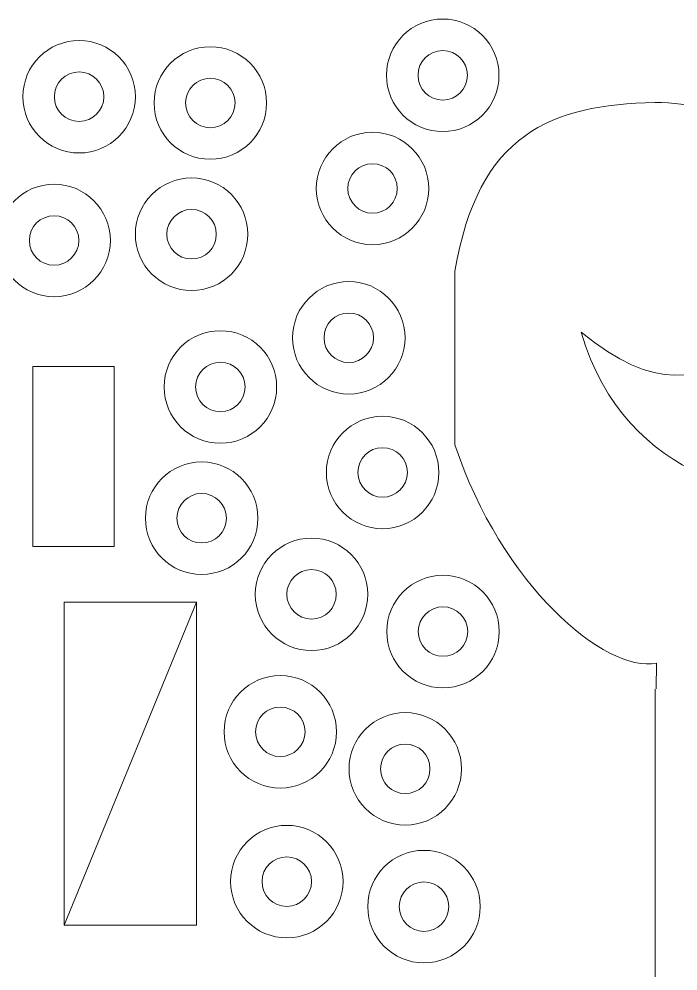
# Model space of a CAD drawing. Header units: inches. Extents: x -11.8 to 11.5, y -1.1 to 8.8.
# Drawn here: x -5.417 to -2.487, y 4.567 to 8.797 of the extents above; entities that cross this region are included whole.
import ezdxf

# ---------------------------------------------------------------- set-up
doc = ezdxf.new("R2010")
doc.units = ezdxf.units.IN
doc.header["$MEASUREMENT"] = 0
doc.layers.add('Layer 1', color=7, linetype='Continuous')

msp = doc.modelspace()

# ---------------------------------------------------------------- linework, layer by layer
at = {"layer": 'Layer 1', "color": 250, "lineweight": 9}
for points in [[(-5.3553, 6.4536), (-4.9942, 6.4536), (-4.9942, 7.2536), (-5.3553, 7.2536), (-5.3553, 6.4536)], [(-5.2157, 4.7699), (-4.6284, 4.7699), (-4.6284, 6.2062), (-5.2157, 6.2062), (-5.2157, 4.7699)]]:
    msp.add_lwpolyline(points, close=True, dxfattribs=at)
for points, knots in [([(-3.7832, 8.5471), (-3.7832, 8.6851), (-3.6713, 8.7971), (-3.5332, 8.7971), (-3.5332, 8.7971), (-3.3952, 8.7971), (-3.2832, 8.6851), (-3.2832, 8.5471), (-3.2832, 8.5471), (-3.2832, 8.409), (-3.3952, 8.2971), (-3.5332, 8.2971), (-3.5332, 8.2971), (-3.6713, 8.2971), (-3.7832, 8.409), (-3.7832, 8.5471)], [0, 0, 0, 0, 0.2, 0.2, 0.2, 0.2, 0.4, 0.4, 0.4, 0.4, 0.6, 0.6, 0.6, 0.6, 1, 1, 1, 1]), ([(-5.3999, 8.4518), (-5.3999, 8.5898), (-5.2879, 8.7018), (-5.1499, 8.7018), (-5.1499, 8.7018), (-5.0118, 8.7018), (-4.8999, 8.5898), (-4.8999, 8.4518), (-4.8999, 8.4518), (-4.8999, 8.3137), (-5.0118, 8.2018), (-5.1499, 8.2018), (-5.1499, 8.2018), (-5.2879, 8.2018), (-5.3999, 8.3137), (-5.3999, 8.4518)], [0, 0, 0, 0, 0.2, 0.2, 0.2, 0.2, 0.4, 0.4, 0.4, 0.4, 0.6, 0.6, 0.6, 0.6, 1, 1, 1, 1]), ([(-4.8165, 8.424), (-4.8165, 8.5621), (-4.7046, 8.674), (-4.5665, 8.674), (-4.5665, 8.674), (-4.4284, 8.674), (-4.3165, 8.5621), (-4.3165, 8.424), (-4.3165, 8.424), (-4.3165, 8.2859), (-4.4284, 8.174), (-4.5665, 8.174), (-4.5665, 8.174), (-4.7046, 8.174), (-4.8165, 8.2859), (-4.8165, 8.424)], [0, 0, 0, 0, 0.2, 0.2, 0.2, 0.2, 0.4, 0.4, 0.4, 0.4, 0.6, 0.6, 0.6, 0.6, 1, 1, 1, 1]), ([(-3.6432, 8.5471), (-3.6432, 8.6078), (-3.594, 8.6571), (-3.5332, 8.6571), (-3.5332, 8.6571), (-3.4725, 8.6571), (-3.4232, 8.6078), (-3.4232, 8.5471), (-3.4232, 8.5471), (-3.4232, 8.4863), (-3.4725, 8.4371), (-3.5332, 8.4371), (-3.5332, 8.4371), (-3.594, 8.4371), (-3.6432, 8.4863), (-3.6432, 8.5471)], [0, 0, 0, 0, 0.2, 0.2, 0.2, 0.2, 0.4, 0.4, 0.4, 0.4, 0.6, 0.6, 0.6, 0.6, 1, 1, 1, 1]), ([(-5.2599, 8.4518), (-5.2599, 8.5125), (-5.2106, 8.5618), (-5.1499, 8.5618), (-5.1499, 8.5618), (-5.0891, 8.5618), (-5.0399, 8.5125), (-5.0399, 8.4518), (-5.0399, 8.4518), (-5.0399, 8.391), (-5.0891, 8.3418), (-5.1499, 8.3418), (-5.1499, 8.3418), (-5.2106, 8.3418), (-5.2599, 8.391), (-5.2599, 8.4518)], [0, 0, 0, 0, 0.2, 0.2, 0.2, 0.2, 0.4, 0.4, 0.4, 0.4, 0.6, 0.6, 0.6, 0.6, 1, 1, 1, 1]), ([(-4.6765, 8.424), (-4.6765, 8.4848), (-4.6273, 8.534), (-4.5665, 8.534), (-4.5665, 8.534), (-4.5058, 8.534), (-4.4565, 8.4848), (-4.4565, 8.424), (-4.4565, 8.424), (-4.4565, 8.3632), (-4.5058, 8.314), (-4.5665, 8.314), (-4.5665, 8.314), (-4.6273, 8.314), (-4.6765, 8.3632), (-4.6765, 8.424)], [0, 0, 0, 0, 0.2, 0.2, 0.2, 0.2, 0.4, 0.4, 0.4, 0.4, 0.6, 0.6, 0.6, 0.6, 1, 1, 1, 1]), ([(-1.8086, 5.8197), (-1.803, 6.1184), (-1.8075, 6.3534), (-1.802, 6.6522), (-1.802, 6.6522), (-2.0636, 6.6441), (-2.7253, 6.7299), (-2.9175, 7.4058), (-2.9175, 7.4058), (-2.2759, 6.8651), (-1.9889, 7.6126), (-2.0083, 7.8462), (-2.0083, 7.8462), (-2.0581, 8.2768), (-2.2661, 8.4261), (-2.5902, 8.4261), (-2.5902, 8.4261), (-3.0502, 8.417), (-3.3772, 8.2872), (-3.4791, 7.6761), (-3.4791, 7.6761), (-3.4791, 7.4192), (-3.4791, 7.1622), (-3.4791, 6.9053), (-3.4791, 6.9053), (-3.2741, 6.2842), (-2.8109, 5.8873), (-2.5832, 5.9348), (-2.5832, 5.9348), (-2.5832, 5.9348), (-2.585, 5.8197), (-2.585, 5.8197)], [0, 0, 0, 0, 0.111111, 0.111111, 0.111111, 0.111111, 0.222222, 0.222222, 0.222222, 0.222222, 0.333333, 0.333333, 0.333333, 0.333333, 0.444444, 0.444444, 0.444444, 0.444444, 0.555556, 0.555556, 0.555556, 0.555556, 0.666667, 0.666667, 0.666667, 0.666667, 0.777778, 0.777778, 0.777778, 0.777778, 1, 1, 1, 1]), ([(-4.0954, 8.044), (-4.0954, 8.1821), (-3.9835, 8.294), (-3.8454, 8.294), (-3.8454, 8.294), (-3.7073, 8.294), (-3.5954, 8.1821), (-3.5954, 8.044), (-3.5954, 8.044), (-3.5954, 7.9059), (-3.7073, 7.794), (-3.8454, 7.794), (-3.8454, 7.794), (-3.9835, 7.794), (-4.0954, 7.9059), (-4.0954, 8.044)], [0, 0, 0, 0, 0.2, 0.2, 0.2, 0.2, 0.4, 0.4, 0.4, 0.4, 0.6, 0.6, 0.6, 0.6, 1, 1, 1, 1]), ([(-3.9554, 8.044), (-3.9554, 8.1048), (-3.9062, 8.154), (-3.8454, 8.154), (-3.8454, 8.154), (-3.7847, 8.154), (-3.7354, 8.1048), (-3.7354, 8.044), (-3.7354, 8.044), (-3.7354, 7.9833), (-3.7847, 7.934), (-3.8454, 7.934), (-3.8454, 7.934), (-3.9062, 7.934), (-3.9554, 7.9833), (-3.9554, 8.044)], [0, 0, 0, 0, 0.2, 0.2, 0.2, 0.2, 0.4, 0.4, 0.4, 0.4, 0.6, 0.6, 0.6, 0.6, 1, 1, 1, 1]), ([(-4.8999, 7.8407), (-4.8999, 7.9787), (-4.7879, 8.0907), (-4.6499, 8.0907), (-4.6499, 8.0907), (-4.5118, 8.0907), (-4.3999, 7.9787), (-4.3999, 7.8407), (-4.3999, 7.8407), (-4.3999, 7.7026), (-4.5118, 7.5907), (-4.6499, 7.5907), (-4.6499, 7.5907), (-4.7879, 7.5907), (-4.8999, 7.7026), (-4.8999, 7.8407)], [0, 0, 0, 0, 0.2, 0.2, 0.2, 0.2, 0.4, 0.4, 0.4, 0.4, 0.6, 0.6, 0.6, 0.6, 1, 1, 1, 1]), ([(-5.511, 7.8129), (-5.511, 7.951), (-5.399, 8.0629), (-5.261, 8.0629), (-5.261, 8.0629), (-5.1229, 8.0629), (-5.011, 7.951), (-5.011, 7.8129), (-5.011, 7.8129), (-5.011, 7.6748), (-5.1229, 7.5629), (-5.261, 7.5629), (-5.261, 7.5629), (-5.399, 7.5629), (-5.511, 7.6748), (-5.511, 7.8129)], [0, 0, 0, 0, 0.2, 0.2, 0.2, 0.2, 0.4, 0.4, 0.4, 0.4, 0.6, 0.6, 0.6, 0.6, 1, 1, 1, 1]), ([(-5.371, 7.8129), (-5.371, 7.8736), (-5.3217, 7.9229), (-5.261, 7.9229), (-5.261, 7.9229), (-5.2002, 7.9229), (-5.151, 7.8736), (-5.151, 7.8129), (-5.151, 7.8129), (-5.151, 7.7521), (-5.2002, 7.7029), (-5.261, 7.7029), (-5.261, 7.7029), (-5.3217, 7.7029), (-5.371, 7.7521), (-5.371, 7.8129)], [0, 0, 0, 0, 0.2, 0.2, 0.2, 0.2, 0.4, 0.4, 0.4, 0.4, 0.6, 0.6, 0.6, 0.6, 1, 1, 1, 1]), ([(-4.7599, 7.8407), (-4.7599, 7.9014), (-4.7106, 7.9507), (-4.6499, 7.9507), (-4.6499, 7.9507), (-4.5891, 7.9507), (-4.5399, 7.9014), (-4.5399, 7.8407), (-4.5399, 7.8407), (-4.5399, 7.7799), (-4.5891, 7.7307), (-4.6499, 7.7307), (-4.6499, 7.7307), (-4.7106, 7.7307), (-4.7599, 7.7799), (-4.7599, 7.8407)], [0, 0, 0, 0, 0.2, 0.2, 0.2, 0.2, 0.4, 0.4, 0.4, 0.4, 0.6, 0.6, 0.6, 0.6, 1, 1, 1, 1]), ([(-4.201, 7.3804), (-4.201, 7.5185), (-4.0891, 7.6304), (-3.951, 7.6304), (-3.951, 7.6304), (-3.8129, 7.6304), (-3.701, 7.5185), (-3.701, 7.3804), (-3.701, 7.3804), (-3.701, 7.2423), (-3.8129, 7.1304), (-3.951, 7.1304), (-3.951, 7.1304), (-4.0891, 7.1304), (-4.201, 7.2423), (-4.201, 7.3804)], [0, 0, 0, 0, 0.2, 0.2, 0.2, 0.2, 0.4, 0.4, 0.4, 0.4, 0.6, 0.6, 0.6, 0.6, 1, 1, 1, 1]), ([(-4.061, 7.3804), (-4.061, 7.4411), (-4.0118, 7.4904), (-3.951, 7.4904), (-3.951, 7.4904), (-3.8903, 7.4904), (-3.841, 7.4411), (-3.841, 7.3804), (-3.841, 7.3804), (-3.841, 7.3196), (-3.8903, 7.2704), (-3.951, 7.2704), (-3.951, 7.2704), (-4.0118, 7.2704), (-4.061, 7.3196), (-4.061, 7.3804)], [0, 0, 0, 0, 0.2, 0.2, 0.2, 0.2, 0.4, 0.4, 0.4, 0.4, 0.6, 0.6, 0.6, 0.6, 1, 1, 1, 1]), ([(-4.7717, 7.1619), (-4.7717, 7.3), (-4.6598, 7.4119), (-4.5217, 7.4119), (-4.5217, 7.4119), (-4.3836, 7.4119), (-4.2717, 7.3), (-4.2717, 7.1619), (-4.2717, 7.1619), (-4.2717, 7.0238), (-4.3836, 6.9119), (-4.5217, 6.9119), (-4.5217, 6.9119), (-4.6598, 6.9119), (-4.7717, 7.0238), (-4.7717, 7.1619)], [0, 0, 0, 0, 0.2, 0.2, 0.2, 0.2, 0.4, 0.4, 0.4, 0.4, 0.6, 0.6, 0.6, 0.6, 1, 1, 1, 1]), ([(-4.6317, 7.1619), (-4.6317, 7.2227), (-4.5825, 7.2719), (-4.5217, 7.2719), (-4.5217, 7.2719), (-4.461, 7.2719), (-4.4117, 7.2227), (-4.4117, 7.1619), (-4.4117, 7.1619), (-4.4117, 7.1012), (-4.461, 7.0519), (-4.5217, 7.0519), (-4.5217, 7.0519), (-4.5825, 7.0519), (-4.6317, 7.1012), (-4.6317, 7.1619)], [0, 0, 0, 0, 0.2, 0.2, 0.2, 0.2, 0.4, 0.4, 0.4, 0.4, 0.6, 0.6, 0.6, 0.6, 1, 1, 1, 1]), ([(-4.0506, 6.7819), (-4.0506, 6.92), (-3.9387, 7.0319), (-3.8006, 7.0319), (-3.8006, 7.0319), (-3.6625, 7.0319), (-3.5506, 6.92), (-3.5506, 6.7819), (-3.5506, 6.7819), (-3.5506, 6.6439), (-3.6625, 6.5319), (-3.8006, 6.5319), (-3.8006, 6.5319), (-3.9387, 6.5319), (-4.0506, 6.6439), (-4.0506, 6.7819)], [0, 0, 0, 0, 0.2, 0.2, 0.2, 0.2, 0.4, 0.4, 0.4, 0.4, 0.6, 0.6, 0.6, 0.6, 1, 1, 1, 1]), ([(-3.9106, 6.7819), (-3.9106, 6.8427), (-3.8614, 6.8919), (-3.8006, 6.8919), (-3.8006, 6.8919), (-3.7399, 6.8919), (-3.6906, 6.8427), (-3.6906, 6.7819), (-3.6906, 6.7819), (-3.6906, 6.7212), (-3.7399, 6.6719), (-3.8006, 6.6719), (-3.8006, 6.6719), (-3.8614, 6.6719), (-3.9106, 6.7212), (-3.9106, 6.7819)], [0, 0, 0, 0, 0.2, 0.2, 0.2, 0.2, 0.4, 0.4, 0.4, 0.4, 0.6, 0.6, 0.6, 0.6, 1, 1, 1, 1]), ([(-4.8551, 6.5786), (-4.8551, 6.7167), (-4.7431, 6.8286), (-4.6051, 6.8286), (-4.6051, 6.8286), (-4.467, 6.8286), (-4.3551, 6.7167), (-4.3551, 6.5786), (-4.3551, 6.5786), (-4.3551, 6.4405), (-4.467, 6.3286), (-4.6051, 6.3286), (-4.6051, 6.3286), (-4.7431, 6.3286), (-4.8551, 6.4405), (-4.8551, 6.5786)], [0, 0, 0, 0, 0.2, 0.2, 0.2, 0.2, 0.4, 0.4, 0.4, 0.4, 0.6, 0.6, 0.6, 0.6, 1, 1, 1, 1]), ([(-4.7151, 6.5786), (-4.7151, 6.6393), (-4.6658, 6.6886), (-4.6051, 6.6886), (-4.6051, 6.6886), (-4.5443, 6.6886), (-4.4951, 6.6393), (-4.4951, 6.5786), (-4.4951, 6.5786), (-4.4951, 6.5178), (-4.5443, 6.4686), (-4.6051, 6.4686), (-4.6051, 6.4686), (-4.6658, 6.4686), (-4.7151, 6.5178), (-4.7151, 6.5786)], [0, 0, 0, 0, 0.2, 0.2, 0.2, 0.2, 0.4, 0.4, 0.4, 0.4, 0.6, 0.6, 0.6, 0.6, 1, 1, 1, 1]), ([(-4.3666, 6.2404), (-4.3666, 6.3785), (-4.2546, 6.4904), (-4.1166, 6.4904), (-4.1166, 6.4904), (-3.9785, 6.4904), (-3.8666, 6.3785), (-3.8666, 6.2404), (-3.8666, 6.2404), (-3.8666, 6.1023), (-3.9785, 5.9904), (-4.1166, 5.9904), (-4.1166, 5.9904), (-4.2546, 5.9904), (-4.3666, 6.1023), (-4.3666, 6.2404)], [0, 0, 0, 0, 0.2, 0.2, 0.2, 0.2, 0.4, 0.4, 0.4, 0.4, 0.6, 0.6, 0.6, 0.6, 1, 1, 1, 1]), ([(-4.2266, 6.2404), (-4.2266, 6.3011), (-4.1773, 6.3504), (-4.1166, 6.3504), (-4.1166, 6.3504), (-4.0558, 6.3504), (-4.0066, 6.3011), (-4.0066, 6.2404), (-4.0066, 6.2404), (-4.0066, 6.1796), (-4.0558, 6.1304), (-4.1166, 6.1304), (-4.1166, 6.1304), (-4.1773, 6.1304), (-4.2266, 6.1796), (-4.2266, 6.2404)], [0, 0, 0, 0, 0.2, 0.2, 0.2, 0.2, 0.4, 0.4, 0.4, 0.4, 0.6, 0.6, 0.6, 0.6, 1, 1, 1, 1]), ([(-3.7821, 6.0748), (-3.7821, 6.2129), (-3.6702, 6.3248), (-3.5321, 6.3248), (-3.5321, 6.3248), (-3.3941, 6.3248), (-3.2821, 6.2129), (-3.2821, 6.0748), (-3.2821, 6.0748), (-3.2821, 5.9368), (-3.3941, 5.8248), (-3.5321, 5.8248), (-3.5321, 5.8248), (-3.6702, 5.8248), (-3.7821, 5.9368), (-3.7821, 6.0748)], [0, 0, 0, 0, 0.2, 0.2, 0.2, 0.2, 0.4, 0.4, 0.4, 0.4, 0.6, 0.6, 0.6, 0.6, 1, 1, 1, 1]), ([(-3.6421, 6.0748), (-3.6421, 6.1356), (-3.5929, 6.1848), (-3.5321, 6.1848), (-3.5321, 6.1848), (-3.4714, 6.1848), (-3.4221, 6.1356), (-3.4221, 6.0748), (-3.4221, 6.0748), (-3.4221, 6.0141), (-3.4714, 5.9648), (-3.5321, 5.9648), (-3.5321, 5.9648), (-3.5929, 5.9648), (-3.6421, 6.0141), (-3.6421, 6.0748)], [0, 0, 0, 0, 0.2, 0.2, 0.2, 0.2, 0.4, 0.4, 0.4, 0.4, 0.6, 0.6, 0.6, 0.6, 1, 1, 1, 1]), ([(-4.5055, 5.6293), (-4.5055, 5.7674), (-4.3935, 5.8793), (-4.2555, 5.8793), (-4.2555, 5.8793), (-4.1174, 5.8793), (-4.0055, 5.7674), (-4.0055, 5.6293), (-4.0055, 5.6293), (-4.0055, 5.4912), (-4.1174, 5.3793), (-4.2555, 5.3793), (-4.2555, 5.3793), (-4.3935, 5.3793), (-4.5055, 5.4912), (-4.5055, 5.6293)], [0, 0, 0, 0, 0.2, 0.2, 0.2, 0.2, 0.4, 0.4, 0.4, 0.4, 0.6, 0.6, 0.6, 0.6, 1, 1, 1, 1]), ([(-4.3655, 5.6293), (-4.3655, 5.69), (-4.3162, 5.7393), (-4.2555, 5.7393), (-4.2555, 5.7393), (-4.1947, 5.7393), (-4.1455, 5.69), (-4.1455, 5.6293), (-4.1455, 5.6293), (-4.1455, 5.5685), (-4.1947, 5.5193), (-4.2555, 5.5193), (-4.2555, 5.5193), (-4.3162, 5.5193), (-4.3655, 5.5685), (-4.3655, 5.6293)], [0, 0, 0, 0, 0.2, 0.2, 0.2, 0.2, 0.4, 0.4, 0.4, 0.4, 0.6, 0.6, 0.6, 0.6, 1, 1, 1, 1]), ([(-3.9499, 5.4648), (-3.9499, 5.6029), (-3.838, 5.7148), (-3.6999, 5.7148), (-3.6999, 5.7148), (-3.5618, 5.7148), (-3.4499, 5.6029), (-3.4499, 5.4648), (-3.4499, 5.4648), (-3.4499, 5.3268), (-3.5618, 5.2148), (-3.6999, 5.2148), (-3.6999, 5.2148), (-3.838, 5.2148), (-3.9499, 5.3268), (-3.9499, 5.4648)], [0, 0, 0, 0, 0.2, 0.2, 0.2, 0.2, 0.4, 0.4, 0.4, 0.4, 0.6, 0.6, 0.6, 0.6, 1, 1, 1, 1]), ([(-3.8099, 5.4648), (-3.8099, 5.5256), (-3.7607, 5.5748), (-3.6999, 5.5748), (-3.6999, 5.5748), (-3.6392, 5.5748), (-3.5899, 5.5256), (-3.5899, 5.4648), (-3.5899, 5.4648), (-3.5899, 5.4041), (-3.6392, 5.3548), (-3.6999, 5.3548), (-3.6999, 5.3548), (-3.7607, 5.3548), (-3.8099, 5.4041), (-3.8099, 5.4648)], [0, 0, 0, 0, 0.2, 0.2, 0.2, 0.2, 0.4, 0.4, 0.4, 0.4, 0.6, 0.6, 0.6, 0.6, 1, 1, 1, 1]), ([(-4.4766, 4.9637), (-4.4766, 5.1018), (-4.3646, 5.2137), (-4.2266, 5.2137), (-4.2266, 5.2137), (-4.0885, 5.2137), (-3.9766, 5.1018), (-3.9766, 4.9637), (-3.9766, 4.9637), (-3.9766, 4.8257), (-4.0885, 4.7137), (-4.2266, 4.7137), (-4.2266, 4.7137), (-4.3646, 4.7137), (-4.4766, 4.8257), (-4.4766, 4.9637)], [0, 0, 0, 0, 0.2, 0.2, 0.2, 0.2, 0.4, 0.4, 0.4, 0.4, 0.6, 0.6, 0.6, 0.6, 1, 1, 1, 1]), ([(-3.8666, 4.8526), (-3.8666, 4.9907), (-3.7546, 5.1026), (-3.6166, 5.1026), (-3.6166, 5.1026), (-3.4785, 5.1026), (-3.3666, 4.9907), (-3.3666, 4.8526), (-3.3666, 4.8526), (-3.3666, 4.7145), (-3.4785, 4.6026), (-3.6166, 4.6026), (-3.6166, 4.6026), (-3.7546, 4.6026), (-3.8666, 4.7145), (-3.8666, 4.8526)], [0, 0, 0, 0, 0.2, 0.2, 0.2, 0.2, 0.4, 0.4, 0.4, 0.4, 0.6, 0.6, 0.6, 0.6, 1, 1, 1, 1]), ([(-4.3366, 4.9637), (-4.3366, 5.0245), (-4.2873, 5.0737), (-4.2266, 5.0737), (-4.2266, 5.0737), (-4.1658, 5.0737), (-4.1166, 5.0245), (-4.1166, 4.9637), (-4.1166, 4.9637), (-4.1166, 4.903), (-4.1658, 4.8537), (-4.2266, 4.8537), (-4.2266, 4.8537), (-4.2873, 4.8537), (-4.3366, 4.903), (-4.3366, 4.9637)], [0, 0, 0, 0, 0.2, 0.2, 0.2, 0.2, 0.4, 0.4, 0.4, 0.4, 0.6, 0.6, 0.6, 0.6, 1, 1, 1, 1]), ([(-3.7266, 4.8526), (-3.7266, 4.9134), (-3.6773, 4.9626), (-3.6166, 4.9626), (-3.6166, 4.9626), (-3.5558, 4.9626), (-3.5066, 4.9134), (-3.5066, 4.8526), (-3.5066, 4.8526), (-3.5066, 4.7919), (-3.5558, 4.7426), (-3.6166, 4.7426), (-3.6166, 4.7426), (-3.6773, 4.7426), (-3.7266, 4.7919), (-3.7266, 4.8526)], [0, 0, 0, 0, 0.2, 0.2, 0.2, 0.2, 0.4, 0.4, 0.4, 0.4, 0.6, 0.6, 0.6, 0.6, 1, 1, 1, 1])]:
    msp.add_open_spline(points, degree=3, knots=knots, dxfattribs=at)
for points in [[(-5.2157, 4.7699), (-5.2157, 4.7699), (-4.6284, 6.2062), (-4.6284, 6.2062)], [(-2.5891, 4.319), (-2.5891, 4.319), (-2.5891, 5.819), (-2.5891, 5.819)]]:
    msp.add_open_spline(points, degree=3, dxfattribs=at)

doc.saveas('drawing.dxf')
